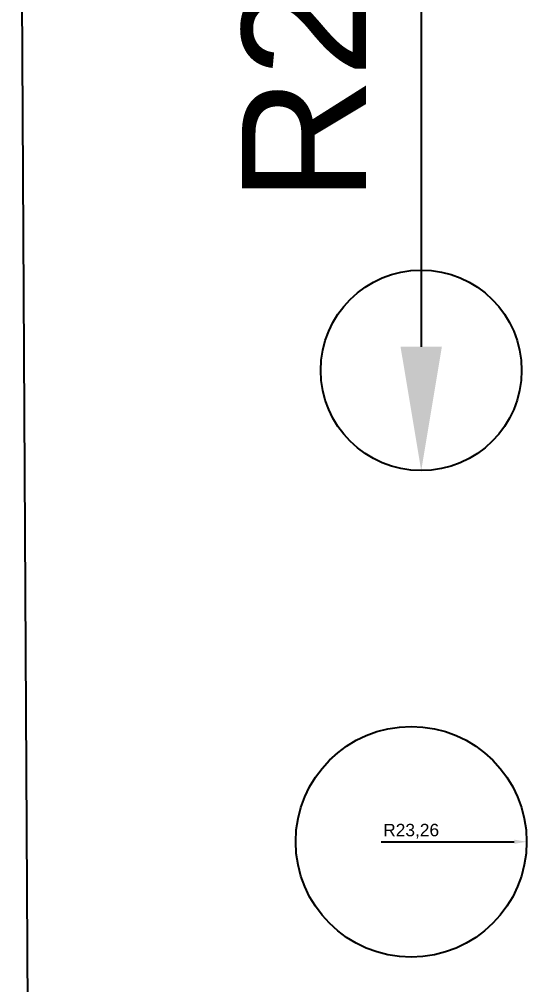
# Model space of a CAD drawing. Header units: inches. Extents: x -28 to 837, y -22 to 590.
# Drawn here: x 522.7 to 558.1, y 323.4 to 390.9 of the extents above; entities that cross this region are included whole.
import ezdxf

# ---------------------------------------------------------------- set-up
doc = ezdxf.new("R2010")
doc.units = ezdxf.units.IN
doc.header["$MEASUREMENT"] = 0
doc.layers.add('0 @ 10', color=7, linetype='Continuous')
doc.styles.get("Standard").update_dxf_attribs({"font": 'arial.ttf'})
doc.dimstyles.new('Annotative', dxfattribs={"dimscale": 0, "dimtxt": 0.18, "dimasz": 0.18, "dimexe": 0.18, "dimexo": 0.0625, "dimgap": 0.09, "dimtad": 0, "dimtih": 1, "dimtoh": 1, "dimdec": 4, "dimzin": 0, "dimdsep": 46, "dimtxsty": 'Standard', "dimcen": 0.09, "dimadec": 0, "dimazin": 0, "dimtfac": 1, "dimtdec": 4, "dimtofl": 0, "dimtmove": 0, "dimatfit": 3, "dimfxl": 1, "dimtolj": 1, "dimtzin": 0, "dimarcsym": 0})
doc.dimstyles.new('ISO-25', dxfattribs={"dimtxt": 2.5, "dimasz": 2.5, "dimexe": 1.25, "dimexo": 0.625, "dimtad": 1, "dimtxsty": 'Standard', "dimcen": 2.5, "dimadec": 0, "dimazin": 0, "dimtfac": 1, "dimtmove": 0, "dimatfit": 3, "dimfxl": 1, "dimarcsym": 0})

# ---------------------------------------------------------------- blocks, each defined once
blk = doc.blocks.new('*D43')
at = {"color": 0, "lineweight": -2}
blk.add_line((2595.33, 660.09), (2595.33, 514.3), dxfattribs=at)
at = {"color": 0}
blk.add_solid([(2591.16, 514.3), (2599.49, 514.3), (2595.33, 489.3)], dxfattribs=at)
at = {"layer": 'Defpoints', "color": 0}
for p in [(2595.33, 509.53), (2595.33, 489.3)]:
    blk.add_point(p, dxfattribs=at)
at = {"color": 0, "insert": (2574.05, 599.7), "char_height": 25, "attachment_point": 5, "rotation": 90}
blk.add_mtext('R20,23', dxfattribs=at)
blk = doc.blocks.new('*D21')
at = {"color": 0, "lineweight": -2}
blk.add_line((2587.27, 414.46), (2614.07, 414.46), dxfattribs=at)
at = {"color": 0}
blk.add_solid([(2614.07, 414.88), (2614.07, 414.04), (2616.57, 414.46)], dxfattribs=at)
at = {"layer": 'Defpoints', "color": 0}
for p in [(2593.3, 414.46), (2616.57, 414.46)]:
    blk.add_point(p, dxfattribs=at)
at = {"color": 0, "insert": (2593.3, 416.59), "char_height": 2.5, "attachment_point": 5}
blk.add_mtext('R23,26', dxfattribs=at)
blk = doc.blocks.new('Garden')
blk.add_line((2278.05769, 331.70697), (2280.08151, -43.51861))
for centre, radius in [((2359.01044, 158.75933), 20.22779), ((2356.98661, 63.6887), 23.26197)]:
    blk.add_circle(centre, radius)
dim = blk.add_radius_dim(center=(2356.98661, 63.6887), mpoint=(2380.24858, 63.6887), dimstyle='ISO-25')
dim.commit()
dim.dimension.update_dxf_attribs({"geometry": '*D21', "text_midpoint": (2356.98661, 63.6887), "dimtype": 132, "insert": (-236.31763, -350.77107)})
at = {"layer": '0 @ 10'}
dim = blk.add_radius_dim(center=(2359.01044, 158.75933), mpoint=(2359.01044, 138.53154), dimstyle='Annotative', override={"dimscale": 10, "dimtix": 0, "dimtofl": 0, "dimtmove": 0, "dimatfit": 3}, dxfattribs=at)
dim.commit()
dim.dimension.update_dxf_attribs({"geometry": '*D43', "text_midpoint": (2359.01044, 248.92546), "dimtype": 132, "insert": (-236.31763, -350.77107)})

msp = doc.modelspace()

# ---------------------------------------------------------------- block references
at = {"xscale": 0.3465639121819872, "yscale": 0.3465639121819872, "zscale": 0.6931278243639744}
msp.add_blockref('Garden', (-266.765, 311.36), dxfattribs=at)

doc.saveas('drawing.dxf')
